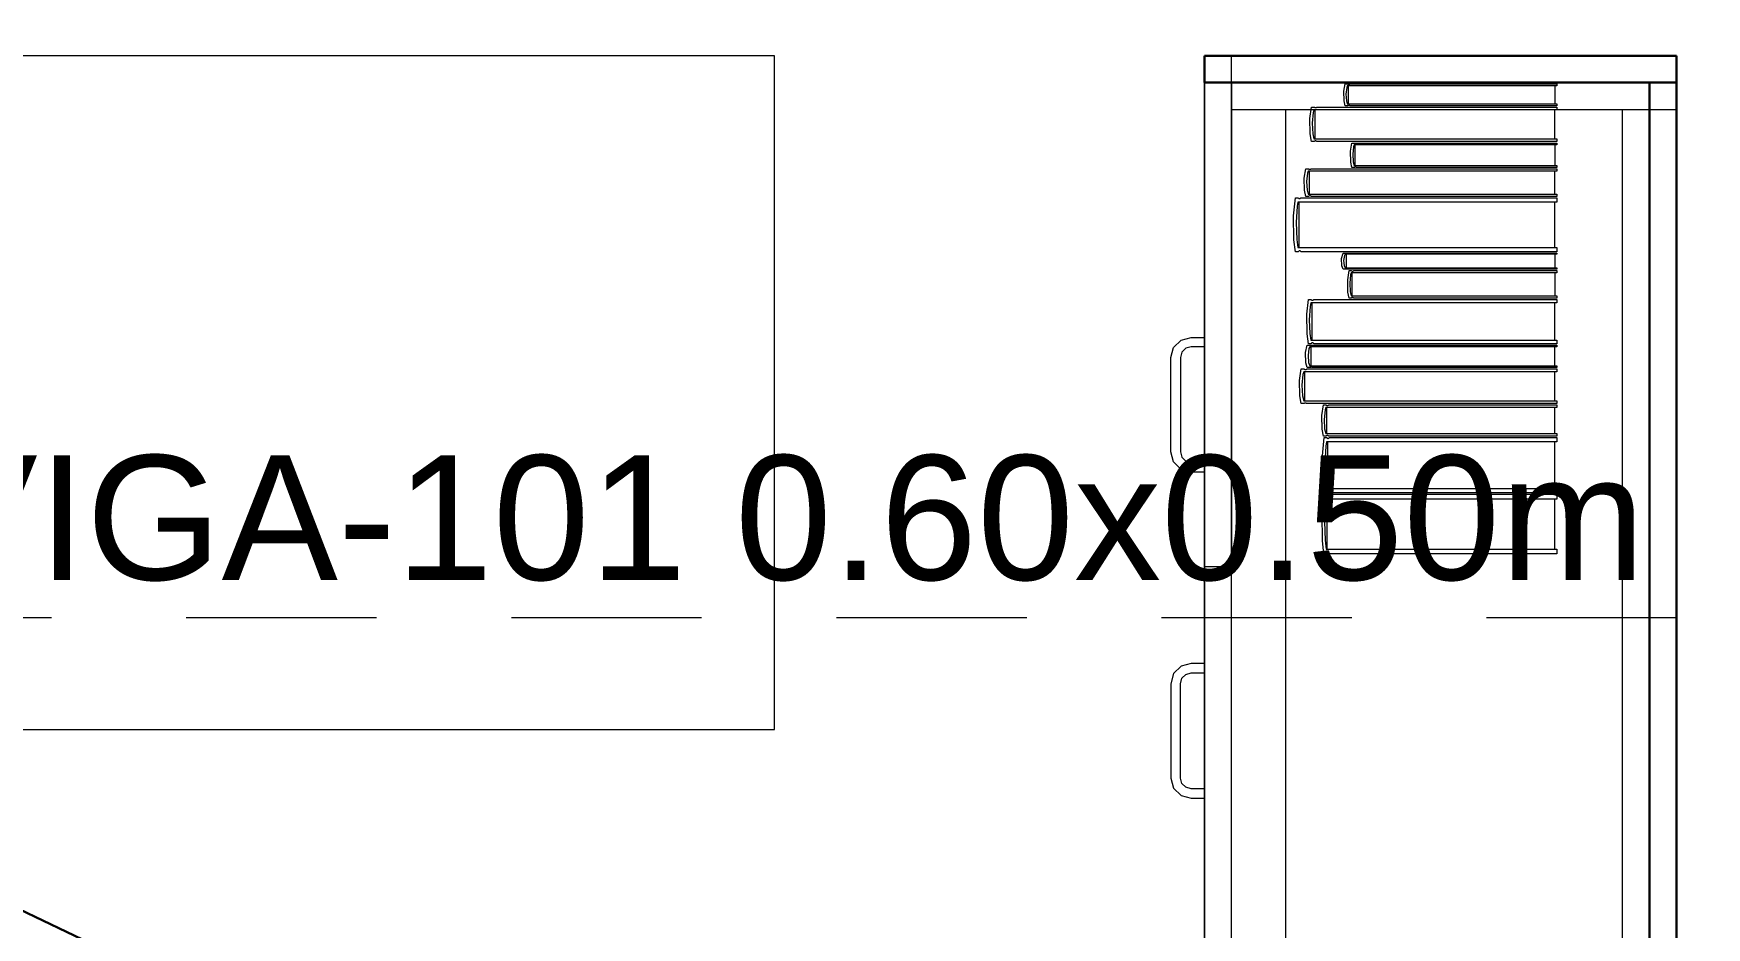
# Model space of a CAD drawing. Header units: inches. Extents: x -19 to 5698, y -728 to 92.
# Drawn here: x 121.02 to 122.261, y 16.67 to 17.333 of the extents above; entities that cross this region are included whole.
import ezdxf

# ---------------------------------------------------------------- set-up
doc = ezdxf.new("R2010")
doc.units = ezdxf.units.IN
doc.header["$MEASUREMENT"] = 0
doc.set_wipeout_variables(frame=1)
for name, pattern in [('HIDDEN', [0.375, 0.25, -0.125]), ('Hidden Line', [0.195611, 0.141111, -0.0545]), ('Wipeout_Contour', [1, 0, -1])]:
    doc.linetypes.add(name, pattern=pattern)
doc.layers.add('00 conduct tomacorr', color=120, linetype='HIDDEN', lineweight=30)
for name, color, linetype in [('08 _ STR _ EXT _ 09 Vigas', 251, 'Continuous'), ('Interior - Mobiliario', 7, 'Continuous'), ('Notas - Etiquetas', 7, 'Continuous')]:
    doc.layers.add(name, color=color, linetype=linetype)
doc.styles.add('Estilo_Generado_4', font='swisse.ttf')

msp = doc.modelspace()

# ---------------------------------------------------------------- linework, layer by layer
at = {"layer": 'Interior - Mobiliario', "color": 175, "linetype": 'Continuous', "lineweight": 13}
for p, q in [((121.9086, 15.837), (121.9086, 17.297)), ((121.9086, 17.297), (122.2186, 17.297)), ((121.992, 17.2834), (121.9918, 17.2906)), ((121.9933, 17.2885), (121.9937, 17.2836)), ((122.2186, 17.297), (122.2186, 15.837)), ((121.9086, 15.857), (121.9086, 17.277)), ((121.9086, 17.277), (121.9486, 17.277)), ((121.9486, 17.277), (122.1986, 17.277)), ((121.9486, 17.277), (121.9486, 15.857)), ((121.9667, 17.2703), (121.9679, 17.2789)), ((121.9679, 17.2789), (121.9699, 17.2789)), ((121.9692, 17.2749), (121.9684, 17.267)), ((121.9697, 17.2768), (121.9692, 17.2749)), ((122.1499, 17.2768), (121.9697, 17.2768)), ((121.9699, 17.2789), (121.97, 17.2787)), ((121.97, 17.2787), (121.9703, 17.2786)), ((121.9703, 17.2786), (121.9705, 17.2785)), ((121.9705, 17.2785), (121.9708, 17.2785)), ((121.9706, 17.2553), (121.9706, 17.2768)), ((121.9708, 17.2785), (121.9711, 17.2785)), ((121.9711, 17.2785), (121.9713, 17.2785)), ((121.9713, 17.2785), (121.9716, 17.2786)), ((121.9716, 17.2786), (121.9718, 17.2788)), ((121.9718, 17.2788), (121.9719, 17.2789)), ((121.9719, 17.2789), (122.1499, 17.2789)), ((121.9928, 17.2799), (121.992, 17.2834)), ((121.9946, 17.2799), (121.9928, 17.2799)), ((121.9937, 17.2836), (121.9944, 17.2812)), ((121.9944, 17.2812), (122.1499, 17.2812)), ((121.9948, 17.28), (121.9946, 17.2799)), ((121.9946, 17.2799), (121.9946, 17.2799)), ((121.9951, 17.2801), (121.9948, 17.28)), ((121.9953, 17.2801), (121.9951, 17.2801)), ((121.9955, 17.2802), (121.9953, 17.2801)), ((121.9957, 17.2801), (121.9955, 17.2802)), ((121.996, 17.2801), (121.9957, 17.2801)), ((121.9962, 17.28), (121.996, 17.2801)), ((121.9963, 17.2799), (121.9962, 17.28)), ((122.1499, 17.2799), (121.9963, 17.2799)), ((122.1481, 17.2768), (122.1481, 17.2553)), ((122.1499, 17.2812), (122.1499, 17.2799)), ((122.1499, 17.2789), (122.1499, 17.2768)), ((122.1986, 15.857), (122.1986, 17.277)), ((121.9669, 17.2589), (121.9667, 17.2703)), ((121.9684, 17.267), (121.9689, 17.2591)), ((121.9679, 17.2532), (121.9669, 17.2589)), ((121.9699, 17.2532), (121.9679, 17.2532)), ((121.9689, 17.2591), (121.9697, 17.2553)), ((121.9697, 17.2553), (122.1499, 17.2553)), ((121.97, 17.2533), (121.9699, 17.2532)), ((121.9702, 17.2535), (121.97, 17.2533)), ((121.9705, 17.2536), (121.9702, 17.2535)), ((121.9707, 17.2537), (121.9705, 17.2536)), ((121.971, 17.2537), (121.9707, 17.2537)), ((121.9713, 17.2536), (121.971, 17.2537)), ((121.9715, 17.2535), (121.9713, 17.2536)), ((121.9718, 17.2534), (121.9715, 17.2535)), ((121.9719, 17.2532), (121.9718, 17.2534)), ((122.1499, 17.2532), (121.9719, 17.2532)), ((121.9969, 17.2462), (121.9979, 17.2522)), ((121.9979, 17.2522), (121.9996, 17.2522)), ((121.999, 17.2494), (121.9984, 17.2438)), ((121.9995, 17.2508), (121.999, 17.2494)), ((122.1499, 17.2508), (121.9995, 17.2508)), ((121.9996, 17.2522), (121.9997, 17.2521)), ((121.9997, 17.2521), (121.9999, 17.252)), ((121.9999, 17.252), (122.0001, 17.252)), ((122.0001, 17.252), (122.0004, 17.2519)), ((122.0002, 17.2355), (122.0002, 17.2508)), ((122.0004, 17.2519), (122.0006, 17.2519)), ((122.0006, 17.2519), (122.0008, 17.252)), ((122.0008, 17.252), (122.001, 17.252)), ((122.001, 17.252), (122.0012, 17.2522)), ((122.0012, 17.2522), (122.0013, 17.2522)), ((122.0013, 17.2522), (122.1499, 17.2522)), ((122.1484, 17.2508), (122.1484, 17.2355)), ((122.1499, 17.2553), (122.1499, 17.2532)), ((122.1499, 17.2522), (122.1499, 17.2508)), ((121.9971, 17.238), (121.9969, 17.2462)), ((121.9979, 17.234), (121.9971, 17.238)), ((121.9984, 17.2438), (121.9988, 17.2382)), ((121.9988, 17.2382), (121.9995, 17.2355)), ((121.9995, 17.2355), (122.1499, 17.2355)), ((122.1499, 17.2355), (122.1499, 17.234)), ((121.9624, 17.2262), (121.9637, 17.233)), ((121.9626, 17.2171), (121.9624, 17.2262)), ((121.9637, 17.233), (121.9657, 17.233)), ((121.965, 17.2298), (121.9642, 17.2236)), ((121.9642, 17.2236), (121.9647, 17.2173)), ((121.9655, 17.2314), (121.965, 17.2298)), ((122.1499, 17.2314), (121.9655, 17.2314)), ((121.9657, 17.233), (121.9658, 17.2329)), ((121.9658, 17.2329), (121.9661, 17.2328)), ((121.9661, 17.2328), (121.9663, 17.2327)), ((121.9663, 17.2327), (121.9666, 17.2327)), ((121.9665, 17.2142), (121.9665, 17.2314)), ((121.9666, 17.2327), (121.9669, 17.2327)), ((121.9669, 17.2327), (121.9672, 17.2327)), ((121.9672, 17.2327), (121.9674, 17.2328)), ((121.9674, 17.2328), (121.9676, 17.233)), ((121.9676, 17.233), (121.9677, 17.233)), ((121.9677, 17.233), (122.1499, 17.233)), ((121.9996, 17.234), (121.9979, 17.234)), ((121.9997, 17.2341), (121.9996, 17.234)), ((121.9999, 17.2342), (121.9997, 17.2341)), ((122.0001, 17.2343), (121.9999, 17.2342)), ((122.0003, 17.2343), (122.0001, 17.2343)), ((122.0005, 17.2343), (122.0003, 17.2343)), ((122.0008, 17.2343), (122.0005, 17.2343)), ((122.001, 17.2342), (122.0008, 17.2343)), ((122.0012, 17.2341), (122.001, 17.2342)), ((122.0013, 17.234), (122.0012, 17.2341)), ((122.1499, 17.234), (122.0013, 17.234)), ((122.148, 17.2314), (122.148, 17.2142)), ((122.1499, 17.233), (122.1499, 17.2314)), ((121.9546, 17.1982), (121.9559, 17.2116)), ((121.9559, 17.2116), (121.958, 17.2116)), ((121.958, 17.2116), (121.9582, 17.2114)), ((121.9582, 17.2114), (121.9584, 17.2111)), ((121.9584, 17.2111), (121.9587, 17.211)), ((121.9587, 17.211), (121.959, 17.2109)), ((121.959, 17.2109), (121.9592, 17.2109)), ((121.9592, 17.2109), (121.9595, 17.211)), ((121.9595, 17.211), (121.9598, 17.2112)), ((121.9598, 17.2112), (121.96, 17.2114)), ((121.96, 17.2114), (121.9601, 17.2116)), ((121.9601, 17.2116), (122.1499, 17.2116)), ((121.9637, 17.2126), (121.9626, 17.2171)), ((121.9657, 17.2126), (121.9637, 17.2126)), ((121.9647, 17.2173), (121.9655, 17.2142)), ((121.9655, 17.2142), (122.1499, 17.2142)), ((121.9658, 17.2127), (121.9657, 17.2126)), ((121.966, 17.2128), (121.9658, 17.2127)), ((121.9663, 17.2129), (121.966, 17.2128)), ((121.9665, 17.2129), (121.9663, 17.2129)), ((121.9668, 17.2129), (121.9665, 17.2129)), ((121.9671, 17.2129), (121.9668, 17.2129)), ((121.9674, 17.2128), (121.9671, 17.2129)), ((121.9676, 17.2127), (121.9674, 17.2128)), ((121.9677, 17.2126), (121.9676, 17.2127)), ((122.1499, 17.2126), (121.9677, 17.2126)), ((122.1499, 17.2142), (122.1499, 17.2126)), ((122.1499, 17.2116), (122.1499, 17.2084)), ((121.9573, 17.2053), (121.9564, 17.1931)), ((121.9578, 17.2084), (121.9573, 17.2053)), ((122.1499, 17.2084), (121.9578, 17.2084)), ((121.9588, 17.1747), (121.9588, 17.2084)), ((122.148, 17.2084), (122.148, 17.1747)), ((121.9548, 17.1803), (121.9546, 17.1982)), ((121.9564, 17.1931), (121.9569, 17.1807)), ((121.9559, 17.1715), (121.9548, 17.1803)), ((121.9569, 17.1807), (121.9578, 17.1747)), ((121.9578, 17.1747), (122.1499, 17.1747)), ((122.1499, 17.1747), (122.1499, 17.1715)), ((121.958, 17.1715), (121.9559, 17.1715)), ((121.9581, 17.1717), (121.958, 17.1715)), ((121.9584, 17.1719), (121.9581, 17.1717)), ((121.9586, 17.1721), (121.9584, 17.1719)), ((121.9589, 17.1722), (121.9586, 17.1721)), ((121.9592, 17.1722), (121.9589, 17.1722)), ((121.9595, 17.1721), (121.9592, 17.1722)), ((121.9597, 17.172), (121.9595, 17.1721)), ((121.96, 17.1717), (121.9597, 17.172)), ((121.9601, 17.1715), (121.96, 17.1717)), ((122.1499, 17.1715), (121.9601, 17.1715)), ((121.9902, 17.1665), (121.9913, 17.1705)), ((121.9904, 17.1611), (121.9902, 17.1665)), ((121.9913, 17.1585), (121.9904, 17.1611)), ((121.9913, 17.1705), (121.993, 17.1705)), ((121.9924, 17.1687), (121.9917, 17.165)), ((121.9917, 17.165), (121.9921, 17.1613)), ((121.9921, 17.1613), (121.9929, 17.1595)), ((121.9929, 17.1696), (121.9924, 17.1687)), ((122.1499, 17.1696), (121.9929, 17.1696)), ((121.993, 17.1705), (121.9931, 17.1705)), ((121.9931, 17.1705), (121.9933, 17.1704)), ((121.9933, 17.1704), (121.9936, 17.1704)), ((121.9936, 17.1704), (121.9938, 17.1703)), ((121.9937, 17.1595), (121.9937, 17.1696)), ((121.9938, 17.1703), (121.994, 17.1703)), ((121.994, 17.1703), (121.9942, 17.1704)), ((121.9942, 17.1704), (121.9945, 17.1704)), ((121.9945, 17.1704), (121.9947, 17.1705)), ((121.9947, 17.1705), (121.9948, 17.1705)), ((121.9948, 17.1705), (122.1499, 17.1705)), ((122.1483, 17.1696), (122.1483, 17.1595)), ((122.1499, 17.1705), (122.1499, 17.1696)), ((121.993, 17.1585), (121.9913, 17.1585)), ((121.9929, 17.1595), (122.1499, 17.1595)), ((121.9931, 17.1585), (121.993, 17.1585)), ((121.9933, 17.1586), (121.9931, 17.1585)), ((121.9935, 17.1587), (121.9933, 17.1586)), ((121.9937, 17.1587), (121.9935, 17.1587)), ((121.994, 17.1587), (121.9937, 17.1587)), ((121.9942, 17.1587), (121.994, 17.1587)), ((121.9944, 17.1586), (121.9942, 17.1587)), ((121.9946, 17.1586), (121.9944, 17.1586)), ((121.9948, 17.1585), (121.9946, 17.1586)), ((122.1499, 17.1585), (121.9948, 17.1585)), ((121.9948, 17.1507), (121.9958, 17.1575)), ((121.9949, 17.1416), (121.9948, 17.1507)), ((121.9958, 17.1575), (121.9975, 17.1575)), ((121.9969, 17.1543), (121.9962, 17.1481)), ((121.9973, 17.1559), (121.9969, 17.1543)), ((122.1499, 17.1559), (121.9973, 17.1559)), ((121.9975, 17.1575), (121.9976, 17.1574)), ((121.9976, 17.1574), (121.9978, 17.1573)), ((121.9978, 17.1573), (121.998, 17.1572)), ((121.998, 17.1572), (121.9982, 17.1572)), ((121.9981, 17.1387), (121.9981, 17.1559)), ((121.9982, 17.1572), (121.9985, 17.1572)), ((121.9985, 17.1572), (121.9987, 17.1572)), ((121.9987, 17.1572), (121.9989, 17.1573)), ((121.9989, 17.1573), (121.9991, 17.1574)), ((121.9991, 17.1574), (121.9992, 17.1575)), ((121.9992, 17.1575), (122.1499, 17.1575)), ((122.1484, 17.1559), (122.1484, 17.1387)), ((122.1499, 17.1595), (122.1499, 17.1585)), ((122.1499, 17.1575), (122.1499, 17.1559)), ((121.9958, 17.1371), (121.9949, 17.1416)), ((121.9975, 17.1371), (121.9958, 17.1371)), ((121.9962, 17.1481), (121.9966, 17.1418)), ((121.9966, 17.1418), (121.9973, 17.1387)), ((121.9973, 17.1387), (122.1499, 17.1387)), ((121.9977, 17.1373), (121.9975, 17.1372)), ((121.9975, 17.1372), (121.9975, 17.1371)), ((121.998, 17.1374), (121.9977, 17.1373)), ((121.9982, 17.1375), (121.998, 17.1374)), ((121.9984, 17.1375), (121.9982, 17.1375)), ((121.9986, 17.1374), (121.9984, 17.1375)), ((121.9988, 17.1373), (121.9986, 17.1374)), ((121.999, 17.1372), (121.9988, 17.1373)), ((121.9992, 17.1371), (121.999, 17.1372)), ((122.1499, 17.1371), (121.9992, 17.1371)), ((122.1499, 17.1387), (122.1499, 17.1371)), ((121.9643, 17.1252), (121.9656, 17.1361)), ((121.9646, 17.1105), (121.9643, 17.1252)), ((121.9656, 17.1361), (121.9676, 17.1361)), ((121.9669, 17.131), (121.9661, 17.1209)), ((121.9674, 17.1335), (121.9669, 17.131)), ((122.1499, 17.1335), (121.9674, 17.1335)), ((121.9676, 17.1361), (121.9677, 17.1359)), ((121.9677, 17.1359), (121.968, 17.1358)), ((121.968, 17.1358), (121.9682, 17.1356)), ((121.9682, 17.1356), (121.9685, 17.1356)), ((121.9683, 17.1059), (121.9683, 17.1335)), ((121.9685, 17.1356), (121.9688, 17.1356)), ((121.9688, 17.1356), (121.969, 17.1356)), ((121.969, 17.1356), (121.9693, 17.1358)), ((121.9693, 17.1358), (121.9695, 17.136)), ((121.9695, 17.136), (121.9696, 17.1361)), ((121.9696, 17.1361), (122.1499, 17.1361)), ((122.1481, 17.1335), (122.1481, 17.1059)), ((122.1499, 17.1361), (122.1499, 17.1335)), ((121.9661, 17.1209), (121.9666, 17.1109)), ((121.8636, 17.093), (121.8656, 17.1005)), ((121.8656, 17.1005), (121.8711, 17.106)), ((121.8711, 17.106), (121.8786, 17.108)), ((121.8746, 17.0999), (121.8716, 17.097)), ((121.8786, 17.101), (121.8746, 17.0999)), ((121.8786, 17.108), (121.8886, 17.108)), ((121.8886, 17.101), (121.8786, 17.101)), ((121.8886, 17.108), (121.8886, 17.101)), ((121.9635, 17.0967), (121.9647, 17.1023)), ((121.9656, 17.1033), (121.9646, 17.1105)), ((121.9647, 17.1023), (121.9668, 17.1023)), ((121.966, 17.0997), (121.9653, 17.0946)), ((121.9676, 17.1033), (121.9656, 17.1033)), ((121.9666, 17.101), (121.966, 17.0997)), ((121.9666, 17.1109), (121.9674, 17.1059)), ((122.1499, 17.101), (121.9666, 17.101)), ((121.9668, 17.1023), (121.9669, 17.1022)), ((121.9669, 17.1022), (121.9671, 17.1021)), ((121.9671, 17.1021), (121.9674, 17.1021)), ((121.9674, 17.1059), (122.1499, 17.1059)), ((121.9674, 17.1021), (121.9677, 17.102)), ((121.9675, 17.0869), (121.9675, 17.101)), ((121.9677, 17.1034), (121.9676, 17.1033)), ((121.9679, 17.1036), (121.9677, 17.1034)), ((121.9677, 17.102), (121.9679, 17.102)), ((121.9682, 17.1038), (121.9679, 17.1036)), ((121.9679, 17.102), (121.9682, 17.1021)), ((121.9684, 17.1039), (121.9682, 17.1038)), ((121.9682, 17.1021), (121.9685, 17.1021)), ((121.9687, 17.1039), (121.9684, 17.1039)), ((121.9685, 17.1021), (121.9687, 17.1023)), ((121.969, 17.1038), (121.9687, 17.1039)), ((121.9687, 17.1023), (121.9688, 17.1023)), ((121.9688, 17.1023), (122.1499, 17.1023)), ((121.9692, 17.1037), (121.969, 17.1038)), ((121.9695, 17.1035), (121.9692, 17.1037)), ((121.9696, 17.1033), (121.9695, 17.1035)), ((122.1499, 17.1033), (121.9696, 17.1033)), ((122.148, 17.101), (122.148, 17.0869)), ((122.1499, 17.1059), (122.1499, 17.1033)), ((122.1499, 17.1023), (122.1499, 17.101)), ((121.8636, 17.023), (121.8636, 17.093)), ((121.8716, 17.097), (121.8706, 17.093)), ((121.8706, 17.093), (121.8706, 17.023)), ((121.9637, 17.0892), (121.9635, 17.0967)), ((121.9647, 17.0856), (121.9637, 17.0892)), ((121.9653, 17.0946), (121.9657, 17.0894)), ((121.9657, 17.0894), (121.9666, 17.0869)), ((121.9666, 17.0869), (122.1499, 17.0869)), ((122.1499, 17.0869), (122.1499, 17.0856)), ((121.9589, 17.076), (121.9602, 17.0846)), ((121.9592, 17.0645), (121.9589, 17.076)), ((121.9602, 17.0846), (121.9623, 17.0846)), ((121.9615, 17.0805), (121.9607, 17.0726)), ((121.9621, 17.0825), (121.9615, 17.0805)), ((122.1499, 17.0825), (121.9621, 17.0825)), ((121.9623, 17.0846), (121.9624, 17.0844)), ((121.9624, 17.0844), (121.9627, 17.0843)), ((121.9627, 17.0843), (121.9629, 17.0842)), ((121.9629, 17.0842), (121.9632, 17.0841)), ((121.963, 17.0609), (121.963, 17.0825)), ((121.9632, 17.0841), (121.9635, 17.0841)), ((121.9635, 17.0841), (121.9638, 17.0842)), ((121.9638, 17.0842), (121.964, 17.0843)), ((121.964, 17.0843), (121.9643, 17.0845)), ((121.9643, 17.0845), (121.9644, 17.0846)), ((121.9644, 17.0846), (122.1499, 17.0846)), ((121.9668, 17.0856), (121.9647, 17.0856)), ((121.9669, 17.0856), (121.9668, 17.0856)), ((121.9671, 17.0857), (121.9669, 17.0856)), ((121.9673, 17.0858), (121.9671, 17.0857)), ((121.9676, 17.0858), (121.9673, 17.0858)), ((121.9679, 17.0858), (121.9676, 17.0858)), ((121.9682, 17.0858), (121.9679, 17.0858)), ((121.9684, 17.0857), (121.9682, 17.0858)), ((121.9687, 17.0856), (121.9684, 17.0857)), ((121.9688, 17.0856), (121.9687, 17.0856)), ((122.1499, 17.0856), (121.9688, 17.0856)), ((122.148, 17.0825), (122.148, 17.0609)), ((122.1499, 17.0846), (122.1499, 17.0825)), ((121.9602, 17.0588), (121.9592, 17.0645)), ((121.9607, 17.0726), (121.9612, 17.0647)), ((121.9612, 17.0647), (121.9621, 17.0609)), ((121.9623, 17.0588), (121.9602, 17.0588)), ((121.9621, 17.0609), (122.1499, 17.0609)), ((121.9624, 17.0589), (121.9623, 17.0588)), ((121.9626, 17.0591), (121.9624, 17.0589)), ((121.9629, 17.0592), (121.9626, 17.0591)), ((121.9631, 17.0592), (121.9629, 17.0592)), ((121.9634, 17.0592), (121.9631, 17.0592)), ((121.9637, 17.0592), (121.9634, 17.0592)), ((121.964, 17.0591), (121.9637, 17.0592)), ((121.9642, 17.0589), (121.964, 17.0591)), ((121.9644, 17.0588), (121.9642, 17.0589)), ((122.1499, 17.0588), (121.9644, 17.0588)), ((121.9755, 17.0501), (121.9767, 17.0578)), ((121.9757, 17.0398), (121.9755, 17.0501)), ((121.9767, 17.0578), (121.9786, 17.0578)), ((121.9779, 17.0542), (121.9772, 17.0471)), ((121.9784, 17.056), (121.9779, 17.0542)), ((122.1499, 17.056), (121.9784, 17.056)), ((121.9786, 17.0578), (121.9787, 17.0577)), ((121.9787, 17.0577), (121.9789, 17.0576)), ((121.9789, 17.0576), (121.9792, 17.0575)), ((121.9792, 17.0575), (121.9794, 17.0574)), ((121.9793, 17.0366), (121.9793, 17.056)), ((121.9794, 17.0574), (121.9797, 17.0574)), ((121.9797, 17.0574), (121.9799, 17.0575)), ((121.9799, 17.0575), (121.9802, 17.0576)), ((121.9802, 17.0576), (121.9804, 17.0577)), ((121.9804, 17.0577), (121.9805, 17.0578)), ((121.9805, 17.0578), (122.1499, 17.0578)), ((122.1482, 17.056), (122.1482, 17.0366)), ((122.1499, 17.0609), (122.1499, 17.0588)), ((122.1499, 17.0578), (122.1499, 17.056)), ((121.9767, 17.0347), (121.9757, 17.0398)), ((121.9772, 17.0471), (121.9776, 17.04)), ((121.9776, 17.04), (121.9784, 17.0366)), ((121.9761, 17.02), (121.9773, 17.0337)), ((121.9786, 17.0347), (121.9767, 17.0347)), ((121.9773, 17.0337), (121.9792, 17.0337)), ((121.9785, 17.0273), (121.9778, 17.0147)), ((121.9784, 17.0366), (122.1499, 17.0366)), ((121.979, 17.0304), (121.9785, 17.0273)), ((121.9787, 17.0348), (121.9786, 17.0347)), ((121.9789, 17.0349), (121.9787, 17.0348)), ((121.9791, 17.035), (121.9789, 17.0349)), ((122.1499, 17.0304), (121.979, 17.0304)), ((121.9794, 17.0351), (121.9791, 17.035)), ((121.9792, 17.0337), (121.9793, 17.0335)), ((121.9793, 17.0335), (121.9795, 17.0333)), ((121.9796, 17.0351), (121.9794, 17.0351)), ((121.9795, 17.0333), (121.9798, 17.0331)), ((121.9799, 17.0351), (121.9796, 17.0351)), ((121.9798, 17.0331), (121.98, 17.033)), ((121.9801, 17.035), (121.9799, 17.0351)), ((121.9799, 16.9959), (121.9799, 17.0304)), ((121.98, 17.033), (121.9803, 17.033)), ((121.9804, 17.0348), (121.9801, 17.035)), ((121.9803, 17.033), (121.9805, 17.0331)), ((121.9805, 17.0347), (121.9804, 17.0348)), ((122.1499, 17.0347), (121.9805, 17.0347)), ((121.9805, 17.0331), (121.9808, 17.0333)), ((121.9808, 17.0333), (121.981, 17.0336)), ((121.981, 17.0336), (121.9811, 17.0337)), ((121.9811, 17.0337), (122.1499, 17.0337)), ((122.1482, 17.0304), (122.1482, 16.9959)), ((122.1499, 17.0366), (122.1499, 17.0347)), ((122.1499, 17.0337), (122.1499, 17.0304)), ((121.8656, 17.0155), (121.8636, 17.023)), ((121.8711, 17.01), (121.8656, 17.0155)), ((121.8706, 17.023), (121.8716, 17.019)), ((121.8716, 17.019), (121.8746, 17.0161)), ((121.8746, 17.0161), (121.8786, 17.015)), ((121.8786, 17.015), (121.8886, 17.015)), ((121.8886, 17.015), (121.8886, 17.008)), ((121.9763, 17.0016), (121.9761, 17.02)), ((121.9778, 17.0147), (121.9782, 17.002)), ((121.8786, 17.008), (121.8711, 17.01)), ((121.8886, 17.008), (121.8786, 17.008)), ((121.9773, 16.9926), (121.9763, 17.0016)), ((121.9782, 17.002), (121.979, 16.9959)), ((121.9758, 16.9768), (121.9769, 16.9916)), ((121.9769, 16.9916), (121.9788, 16.9916)), ((121.9792, 16.9926), (121.9773, 16.9926)), ((121.9787, 16.988), (121.9782, 16.9847)), ((122.1499, 16.988), (121.9787, 16.988)), ((121.9788, 16.9916), (121.979, 16.9913)), ((121.979, 16.9959), (122.1499, 16.9959)), ((121.979, 16.9913), (121.9792, 16.9911)), ((121.9793, 16.9927), (121.9792, 16.9926)), ((121.9792, 16.9911), (121.9794, 16.9909)), ((121.9795, 16.993), (121.9793, 16.9927)), ((121.9794, 16.9909), (121.9797, 16.9908)), ((121.9797, 16.9931), (121.9795, 16.993)), ((121.9795, 16.9509), (121.9795, 16.988)), ((121.98, 16.9932), (121.9797, 16.9931)), ((121.9797, 16.9908), (121.9799, 16.9908)), ((121.9799, 16.9908), (121.9802, 16.9909)), ((121.9802, 16.9932), (121.98, 16.9932)), ((121.9805, 16.9932), (121.9802, 16.9932)), ((121.9802, 16.9909), (121.9804, 16.9911)), ((121.9804, 16.9911), (121.9806, 16.9914)), ((121.9807, 16.993), (121.9805, 16.9932)), ((121.9806, 16.9914), (121.9807, 16.9916)), ((121.9809, 16.9928), (121.9807, 16.993)), ((121.9807, 16.9916), (122.1499, 16.9916)), ((121.9811, 16.9926), (121.9809, 16.9928)), ((122.1499, 16.9926), (121.9811, 16.9926)), ((122.1482, 16.988), (122.1482, 16.9509)), ((122.1499, 16.9959), (122.1499, 16.9926)), ((122.1499, 16.9916), (122.1499, 16.988)), ((121.976, 16.9571), (121.9758, 16.9768)), ((121.9782, 16.9847), (121.9774, 16.9711)), ((121.9774, 16.9711), (121.9779, 16.9575)), ((121.9769, 16.9474), (121.976, 16.9571)), ((121.9779, 16.9575), (121.9787, 16.9509)), ((121.9787, 16.9509), (122.1499, 16.9509)), ((122.1499, 16.9509), (122.1499, 16.9474)), ((121.8886, 16.938), (121.9086, 16.938)), ((121.9788, 16.9474), (121.9769, 16.9474)), ((121.9789, 16.9475), (121.9788, 16.9474)), ((121.9791, 16.9478), (121.9789, 16.9475)), ((121.9794, 16.948), (121.9791, 16.9478)), ((121.9796, 16.9481), (121.9794, 16.948)), ((121.9799, 16.9481), (121.9796, 16.9481)), ((121.9801, 16.948), (121.9799, 16.9481)), ((121.9804, 16.9479), (121.9801, 16.948)), ((121.9806, 16.9476), (121.9804, 16.9479)), ((121.9807, 16.9474), (121.9806, 16.9476)), ((122.1499, 16.9474), (121.9807, 16.9474)), ((121.8886, 16.577), (121.8886, 16.936)), ((121.8886, 16.936), (121.9086, 16.936)), ((121.9086, 16.577), (121.9086, 16.936)), ((121.8711, 16.864), (121.8656, 16.8585)), ((121.8786, 16.866), (121.8711, 16.864)), ((121.8886, 16.866), (121.8786, 16.866)), ((121.8886, 16.859), (121.8886, 16.866)), ((121.8656, 16.8585), (121.8636, 16.851)), ((121.8636, 16.851), (121.8636, 16.781)), ((121.8706, 16.851), (121.8716, 16.855)), ((121.8706, 16.781), (121.8706, 16.851)), ((121.8716, 16.855), (121.8746, 16.8579)), ((121.8746, 16.8579), (121.8786, 16.859)), ((121.8786, 16.859), (121.8886, 16.859)), ((121.8636, 16.781), (121.8656, 16.7735)), ((121.8716, 16.777), (121.8706, 16.781)), ((121.8746, 16.7741), (121.8716, 16.777)), ((121.8656, 16.7735), (121.8711, 16.768)), ((121.8711, 16.768), (121.8786, 16.766)), ((121.8786, 16.773), (121.8746, 16.7741)), ((121.8886, 16.773), (121.8786, 16.773)), ((121.8786, 16.766), (121.8886, 16.766)), ((121.8886, 16.766), (121.8886, 16.773))]:
    msp.add_line(p, q, dxfattribs=at)
at = {"layer": 'Interior - Mobiliario', "color": 175, "linetype": 'Continuous', "lineweight": 13, "flags": 128}
msp.add_lwpolyline([(120.2696, 17.317), (120.2696, 15.817), (120.8696, 15.817), (120.8696, 16.817), (121.5696, 16.817), (121.5696, 17.317)], close=True, dxfattribs=at)

# ---------------------------------------------------------------- texts
at = {"layer": 'Notas - Etiquetas', "color": 171, "linetype": 'Continuous', "lineweight": 13, "insert": (120.937, 16.9267), "char_height": 0.0925, "attachment_point": 7, "style": 'Estilo_Generado_4'}
msp.add_mtext('\\A1;{\\pql;\\fSwis721 Ex BT|b0|i0|c0|p34;VIGA-101\\fSwis721 Ex BT|b0|i0|c0|p34; \\fSwis721 Ex BT|b0|i0|c0|p34;0.60\\fSwis721 Ex BT|b0|i0|c0|p34;x\\fSwis721 Ex BT|b0|i0|c0|p34;0.50\\fSwis721 Ex BT|b0|i0|c0|p34;m}', dxfattribs=at)

# ---------------------------------------------------------------- next in the draw order: wipeouts: each hides what was drawn before it
at = {"color": 254, "linetype": 'Wipeout_Contour', "lineweight": 0, "ltscale": 3335.810401}
msp.add_wipeout([(122.2186, 15.837), (122.2386, 15.837), (122.2386, 17.297), (122.2186, 17.297)], dxfattribs=at).dxf.layer = 'Interior - Mobiliario'

# ---------------------------------------------------------------- next in the draw order: linework, layer by layer
at = {"layer": '08 _ STR _ EXT _ 09 Vigas', "color": 251, "linetype": 'Hidden Line', "lineweight": 13, "true_color": 0x636466}
msp.add_line((116.07, 16.9), (122.57, 16.9), dxfattribs=at)
at = {"layer": 'Interior - Mobiliario', "color": 175, "linetype": 'Continuous', "lineweight": 30}
for p, q in [((122.2186, 17.297), (122.2386, 17.297)), ((122.2186, 17.297), (122.2186, 15.837)), ((122.2386, 17.297), (122.2386, 15.837))]:
    msp.add_line(p, q, dxfattribs=at)
at = {"layer": 'Interior - Mobiliario', "color": 175, "linetype": 'Continuous', "lineweight": 13}
for p, q in [((122.2186, 15.837), (122.2186, 17.297)), ((122.2186, 17.297), (122.2386, 17.297)), ((122.2386, 17.297), (122.2386, 15.837)), ((122.1986, 17.277), (122.2386, 17.277)), ((122.2386, 17.277), (122.2386, 15.857))]:
    msp.add_line(p, q, dxfattribs=at)

# ---------------------------------------------------------------- next in the draw order: wipeouts: each hides what was drawn before it
at = {"color": 254, "linetype": 'Wipeout_Contour', "lineweight": 0, "ltscale": 3335.209407}
msp.add_wipeout([(121.8886, 17.297), (122.2386, 17.297), (122.2386, 17.317), (121.8886, 17.317)], dxfattribs=at).dxf.layer = 'Interior - Mobiliario'

# ---------------------------------------------------------------- next in the draw order: linework, layer by layer
at = {"layer": '00 conduct tomacorr'}
msp.add_arc((123.0579, 20.6847, -0.0001), 4.4971, 231.514, 313.081, dxfattribs=at)
at = {"layer": 'Interior - Mobiliario', "color": 175, "linetype": 'Continuous', "lineweight": 30}
for p, q in [((121.8886, 17.317), (122.2386, 17.317)), ((121.8886, 17.317), (121.8886, 17.297)), ((122.2386, 17.317), (122.2386, 17.297)), ((121.8886, 17.297), (122.2386, 17.297))]:
    msp.add_line(p, q, dxfattribs=at)
at = {"layer": 'Interior - Mobiliario', "color": 175, "linetype": 'Continuous', "lineweight": 13}
for p, q in [((121.8886, 17.297), (121.8886, 17.317)), ((121.8886, 17.317), (122.2386, 17.317)), ((121.8886, 17.317), (121.8886, 15.817)), ((122.2386, 17.317), (121.8886, 17.317)), ((121.9086, 17.277), (121.9086, 17.317)), ((121.9086, 17.317), (122.2386, 17.317)), ((122.2386, 17.317), (122.2386, 17.297)), ((122.2386, 17.317), (122.2386, 17.277)), ((122.2386, 15.817), (122.2386, 17.317)), ((122.2386, 17.297), (121.8886, 17.297)), ((121.8886, 15.837), (121.8886, 17.297)), ((121.8886, 17.297), (122.2386, 17.297)), ((121.8886, 15.837), (121.8886, 17.297)), ((121.8886, 17.297), (122.2186, 17.297)), ((121.8886, 17.297), (121.8886, 16.938)), ((121.8886, 17.297), (121.9086, 17.297)), ((121.9086, 15.837), (121.9086, 17.297)), ((121.9086, 17.297), (122.2186, 17.297)), ((121.9086, 15.837), (121.9086, 17.297)), ((121.9086, 17.297), (122.2186, 17.297)), ((121.9086, 17.297), (121.9086, 16.938)), ((121.9918, 17.2906), (121.9928, 17.296)), ((121.9928, 17.296), (121.9946, 17.296)), ((121.994, 17.2935), (121.9933, 17.2885)), ((121.9944, 17.2947), (121.994, 17.2935)), ((122.1499, 17.2947), (121.9944, 17.2947)), ((121.9946, 17.296), (121.9947, 17.2959)), ((121.9947, 17.2959), (121.9949, 17.2958)), ((121.9949, 17.2958), (121.9951, 17.2958)), ((121.9951, 17.2958), (121.9953, 17.2957)), ((121.9952, 17.2812), (121.9952, 17.2947)), ((121.9953, 17.2957), (121.9956, 17.2957)), ((121.9956, 17.2957), (121.9958, 17.2958)), ((121.9958, 17.2958), (121.996, 17.2958)), ((121.996, 17.2958), (121.9962, 17.2959)), ((121.9962, 17.2959), (121.9963, 17.296)), ((121.9963, 17.296), (122.1499, 17.296)), ((122.1483, 17.2947), (122.1483, 17.2812)), ((122.1499, 17.296), (122.1499, 17.2947)), ((122.2186, 17.297), (122.2186, 15.837)), ((122.2186, 17.297), (122.2186, 15.837)), ((122.2186, 17.297), (122.2186, 15.837)), ((122.2386, 17.297), (122.2386, 15.837))]:
    msp.add_line(p, q, dxfattribs=at)

doc.saveas('drawing.dxf')
